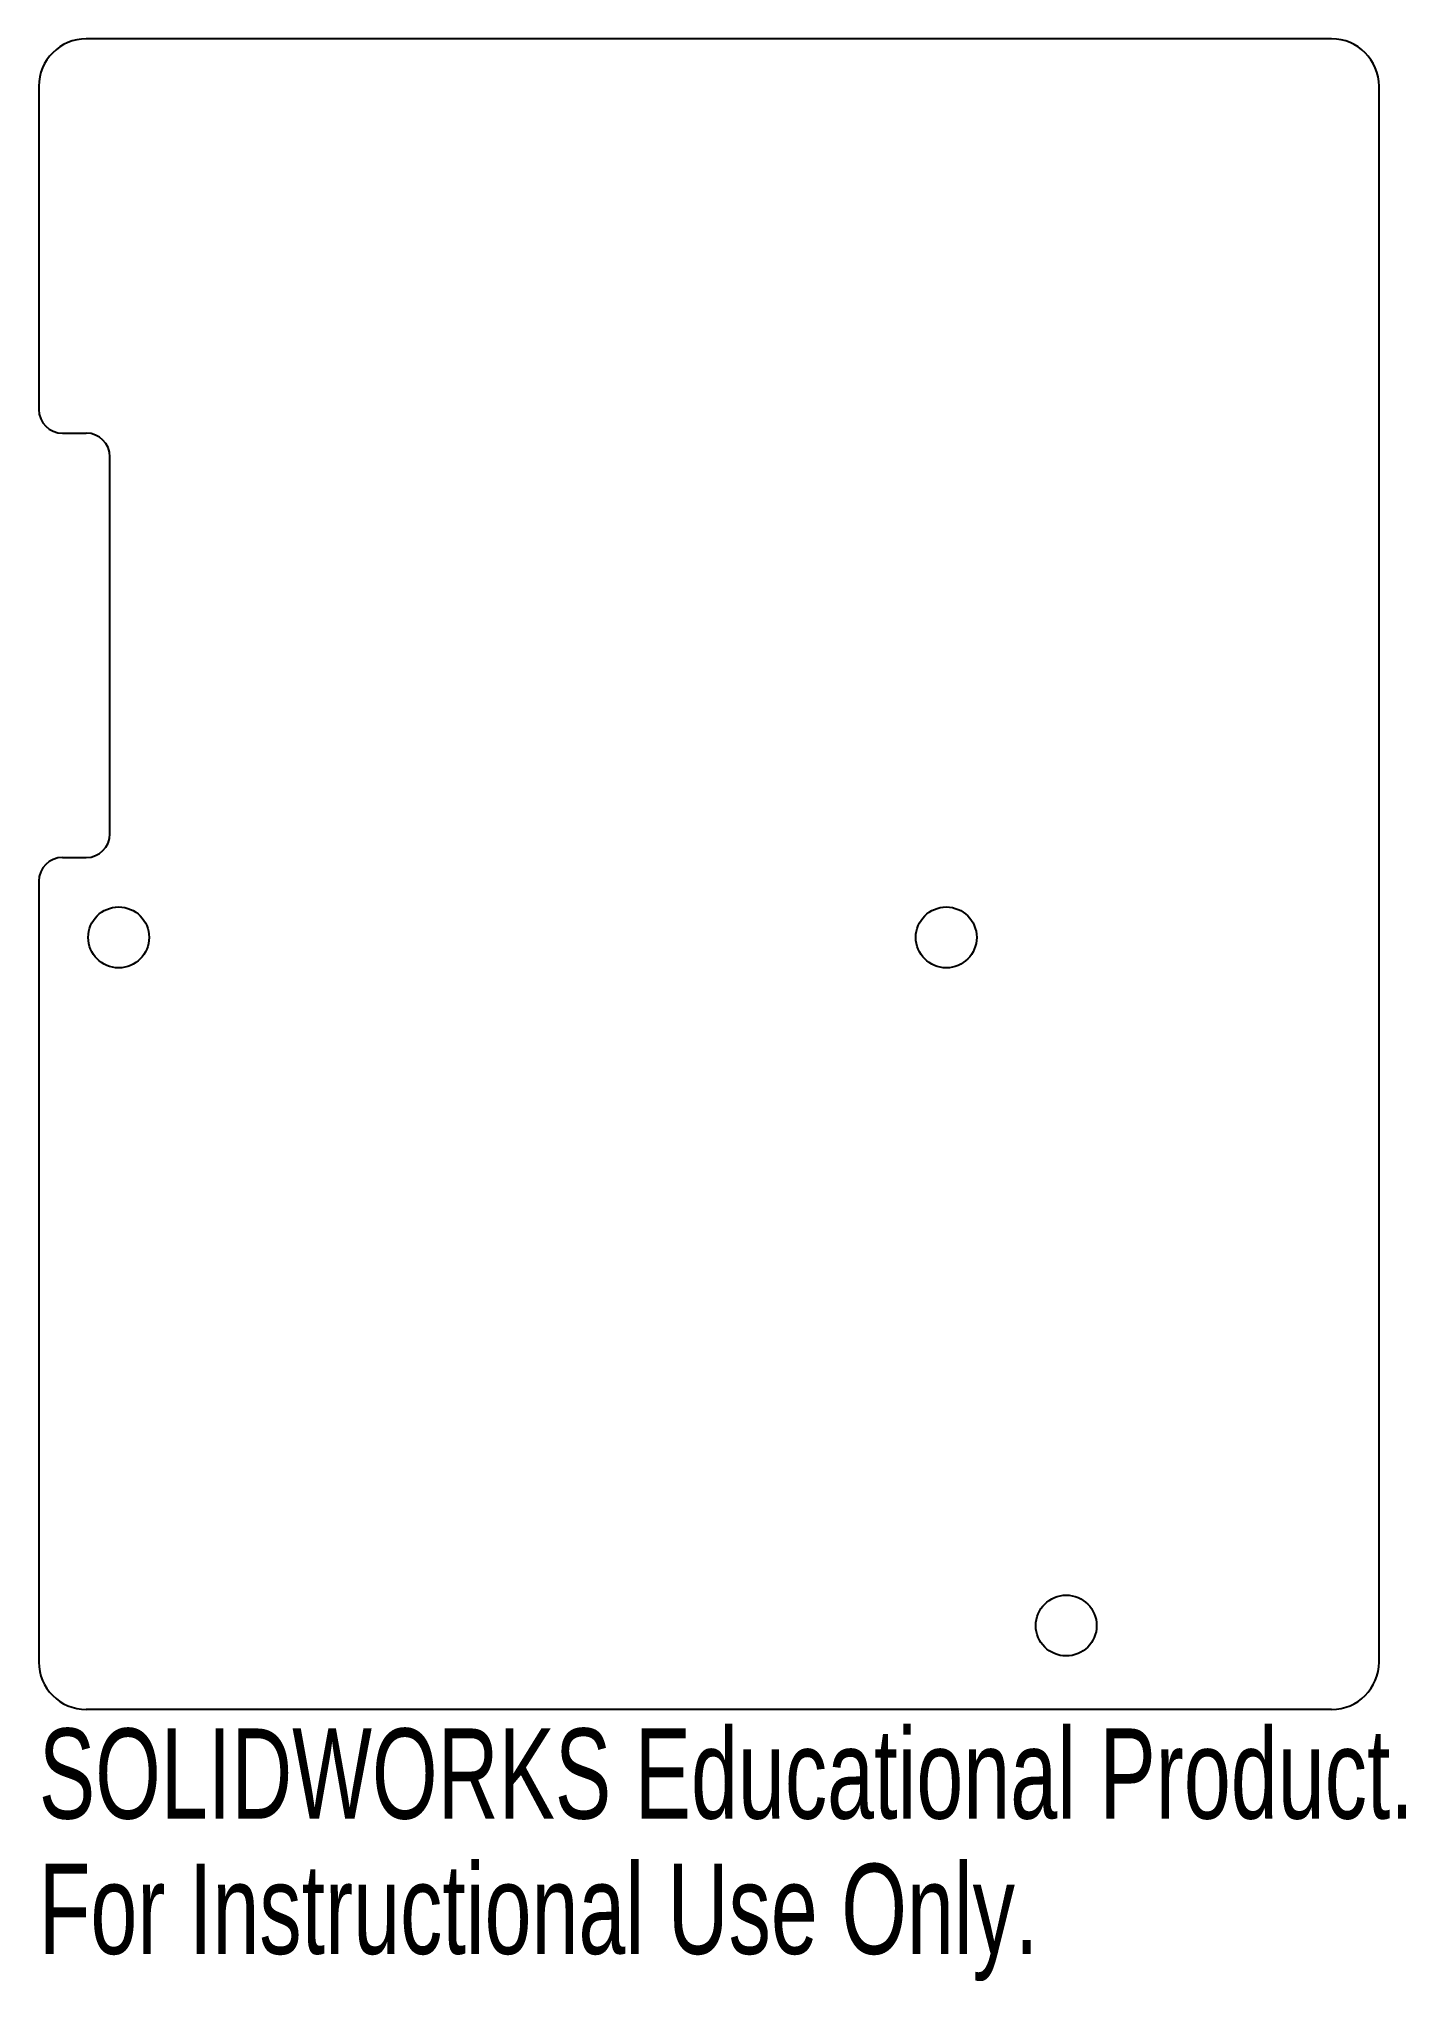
# Model space of a CAD drawing. Header units: inches. Extents: x 1.59 to 4.47, y -0.62 to 3.48.
import ezdxf

# ---------------------------------------------------------------- set-up
doc = ezdxf.new("R2010")
doc.units = ezdxf.units.IN
doc.header["$MEASUREMENT"] = 0
doc.styles.add('SLDTEXTSTYLE0', font='TXT', dxfattribs={"width": 0.7})

msp = doc.modelspace()

# ---------------------------------------------------------------- linework, layer by layer
at = {"color": 7, "linetype": 'Continuous', "lineweight": 25}
for p, q in [((4.315, 3.475), (1.6876, 3.475)), ((1.5876, 3.375), (1.5876, 2.693)), ((4.415, 0.05), (4.415, 3.375)), ((1.6376, 2.643), (1.6876, 2.643)), ((1.7376, 1.7976), (1.7376, 2.593)), ((1.6376, 1.7476), (1.6876, 1.7476)), ((1.5876, 1.6976), (1.5876, 0.05)), ((4.315, -0.05), (1.6876, -0.05))]:
    msp.add_line(p, q, dxfattribs=at)
for centre in [(1.756, 1.579), (3.502, 1.579), (3.755, 0.127)]:
    msp.add_circle(centre, 0.0642, dxfattribs=at)
for centre, radius, start, end in [((1.6876, 3.375), 0.1, 90, 180), ((4.315, 3.375), 0.1, 0, 90), ((1.6376, 2.693), 0.05, 180, 270), ((1.6876, 2.593), 0.05, 0, 90), ((1.6876, 1.7976), 0.05, 270, 0), ((1.6376, 1.6976), 0.05, 90, 180), ((1.6876, 0.05), 0.1, 180, 270), ((4.315, 0.05), 0.1, 270, 0)]:
    msp.add_arc(centre, radius, start, end, dxfattribs=at)

# ---------------------------------------------------------------- texts
at = {"color": 7, "linetype": 'Continuous', "char_height": 0.1903, "attachment_point": 1, "style": 'SLDTEXTSTYLE0'}
for s, insert in [('SOLIDWORKS Educational Product.', (1.5876, -0.0901)), ('For Instructional Use Only.', (1.5876, -0.3756))]:
    msp.add_mtext(s, dxfattribs=dict(at, insert=insert))

doc.saveas('drawing.dxf')
